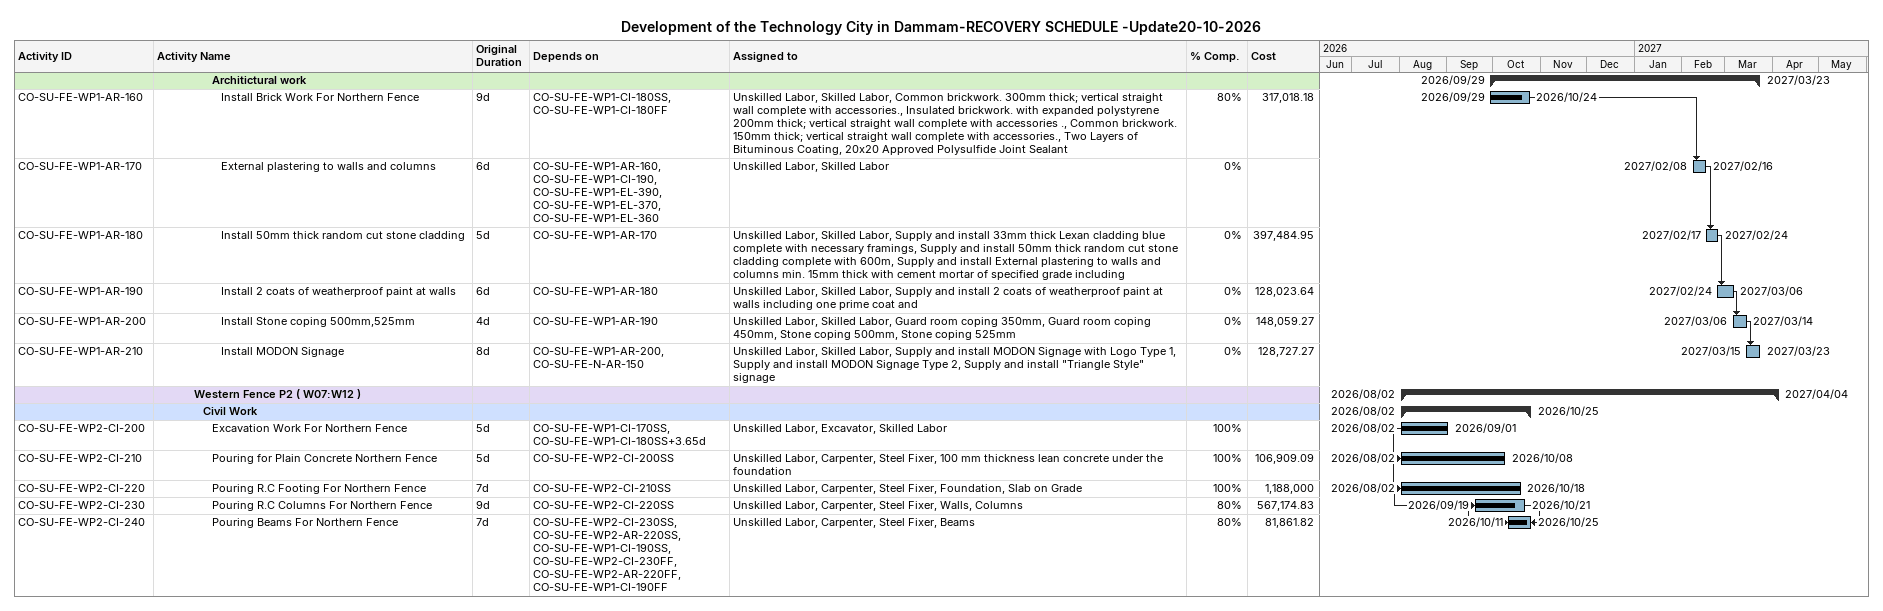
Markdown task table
Development of the Technology City in Dammam-RECOVERY SCHEDULE -Update20-10-2026

| ID | Level | Task | Original duration | Start | Finish | Predecessors | Resources | % complete | Cost |
|---|---|---|---|---|---|---|---|---|---|
|  | 7 | **Architictural work** |  | 2026-09-29 | 2027-03-23 |  |  |  |  |
| CO-SU-FE-WP1-AR-160 | 8 | Install Brick Work For Northern Fence | 9d | 2026-09-29 | 2026-10-24 | CO-SU-FE-WP1-CI-180SS, CO-SU-FE-WP1-CI-180FF | Unskilled Labor, Skilled Labor, Common brickwork. 300mm thick; vertical straight wall complete with accessories., Insulated brickwork. with expanded polystyrene 200mm thick; vertical straight wall complete with accessories ., Common brickwork. 150mm thick; vertical straight wall complete with accessories., Two Layers of Bituminous Coating, 20x20 Approved Polysulfide Joint Sealant | 80 | 317018.18 |
| CO-SU-FE-WP1-AR-170 | 8 | External plastering to walls and columns | 6d | 2027-02-08 | 2027-02-16 | CO-SU-FE-WP1-AR-160, CO-SU-FE-WP1-CI-190, CO-SU-FE-WP1-EL-390, CO-SU-FE-WP1-EL-370, CO-SU-FE-WP1-EL-360 | Unskilled Labor, Skilled Labor | 0 |  |
| CO-SU-FE-WP1-AR-180 | 8 | Install 50mm thick random cut stone cladding | 5d | 2027-02-17 | 2027-02-24 | CO-SU-FE-WP1-AR-170 | Unskilled Labor, Skilled Labor, Supply and install 33mm thick Lexan cladding blue complete with necessary framings, Supply and install 50mm thick random cut stone cladding complete with 600m, Supply and install External plastering to walls and columns min. 15mm thick with cement mortar of specified grade including | 0 | 397484.95 |
| CO-SU-FE-WP1-AR-190 | 8 | Install 2 coats of weatherproof paint at walls | 6d | 2027-02-24 | 2027-03-06 | CO-SU-FE-WP1-AR-180 | Unskilled Labor, Skilled Labor, Supply and install 2 coats of weatherproof paint at walls including one prime coat and | 0 | 128023.64 |
| CO-SU-FE-WP1-AR-200 | 8 | Install Stone coping 500mm,525mm | 4d | 2027-03-06 | 2027-03-14 | CO-SU-FE-WP1-AR-190 | Unskilled Labor, Skilled Labor, Guard room coping 350mm, Guard room coping 450mm, Stone coping 500mm, Stone coping 525mm | 0 | 148059.27 |
| CO-SU-FE-WP1-AR-210 | 8 | Install MODON Signage | 8d | 2027-03-15 | 2027-03-23 | CO-SU-FE-WP1-AR-200, CO-SU-FE-N-AR-150 | Unskilled Labor, Skilled Labor, Supply and install MODON Signage with Logo Type 1, Supply and install MODON Signage Type 2, Supply and install "Triangle Style" signage | 0 | 128727.27 |
|  | 5 | **Western Fence P2 ( W07:W12 )** |  | 2026-08-02 | 2027-04-04 |  |  |  |  |
|  | 6 | **Civil Work** |  | 2026-08-02 | 2026-10-25 |  |  |  |  |
| CO-SU-FE-WP2-CI-200 | 7 | Excavation Work For Northern Fence | 5d | 2026-08-02 | 2026-09-01 | CO-SU-FE-WP1-CI-170SS, CO-SU-FE-WP1-CI-180SS+3.65d | Unskilled Labor, Excavator, Skilled Labor | 100 |  |
| CO-SU-FE-WP2-CI-210 | 7 | Pouring for Plain Concrete Northern Fence | 5d | 2026-08-02 | 2026-10-08 | CO-SU-FE-WP2-CI-200SS | Unskilled Labor, Carpenter, Steel Fixer, 100 mm thickness lean concrete under the foundation | 100 | 106909.09 |
| CO-SU-FE-WP2-CI-220 | 7 | Pouring R.C Footing For Northern Fence | 7d | 2026-08-02 | 2026-10-18 | CO-SU-FE-WP2-CI-210SS | Unskilled Labor, Carpenter, Steel Fixer, Foundation, Slab on Grade | 100 | 1188000 |
| CO-SU-FE-WP2-CI-230 | 7 | Pouring R.C Columns For Northern Fence | 9d | 2026-09-19 | 2026-10-21 | CO-SU-FE-WP2-CI-220SS | Unskilled Labor, Carpenter, Steel Fixer, Walls, Columns | 80 | 567174.83 |
| CO-SU-FE-WP2-CI-240 | 7 | Pouring Beams For Northern Fence | 7d | 2026-10-11 | 2026-10-25 | CO-SU-FE-WP2-CI-230SS, CO-SU-FE-WP2-AR-220SS, CO-SU-FE-WP1-CI-190SS, CO-SU-FE-WP2-CI-230FF, CO-SU-FE-WP2-AR-220FF, CO-SU-FE-WP1-CI-190FF | Unskilled Labor, Carpenter, Steel Fixer, Beams | 80 | 81861.82 |
